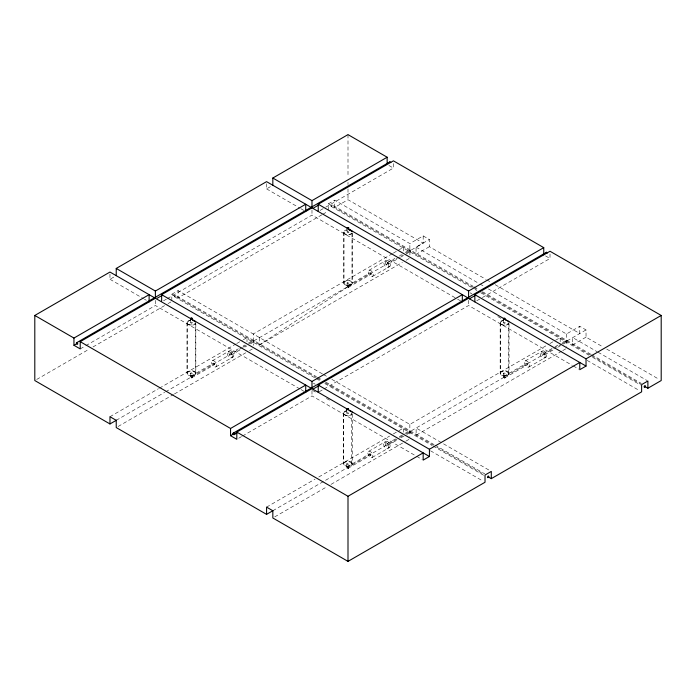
<?xml version="1.0" encoding="UTF-8"?>
<svg xmlns="http://www.w3.org/2000/svg" width="696" height="696" viewBox="0 0 696 696"><rect width="100%" height="100%" fill="white"/><g stroke="black" fill="none" stroke-linecap="round" stroke-linejoin="round"><path stroke-width="0.52" stroke-dasharray="3.48 2.61" d="M259.521 337.603L259.521 344.833L351.132 284.707M109.968 274.12L109.968 279.287L116.232 275.668M266.568 183.709L266.568 188.877L272.832 185.258M171.825 300.402L171.825 294.208L178.089 290.589L322.474 373.952M328.425 209.992L328.425 203.789L334.689 200.178L409.857 243.574L423.168 235.892L429.38 239.476L429.38 246.706L485.773 279.27M80.214 348.905L84.912 346.19M85.852 345.651L155.382 305.509L300.08 389.047M163.525 300.803L166.344 299.176M167.284 298.636L311.982 215.09L456.68 298.636M320.125 210.392L324.823 207.678M325.763 207.138L393.414 168.075L393.414 162.916M36.679 379.468L89.236 349.122M92.986 346.956L167.136 304.143M168.067 303.604L170.885 301.977M321.848 214.82L178.089 297.818L178.089 290.589M322.787 214.281L327.485 211.567M406.133 252.996L423.168 243.121L348 199.726L334.689 207.408L334.689 200.178M109.968 416.713L158.436 388.725M159.375 388.194L235.805 344.059M236.736 343.519L242.33 340.292M243.261 339.752L246.993 337.603L246.993 341.736M392.405 253.649L253.257 333.984L253.257 345.355M393.336 253.109L403.593 247.193L403.593 251.326M212.332 360.754L229.558 350.81M368.932 270.344L386.158 260.4M190.991 376.144L213.663 363.06M230.889 353.107L238.363 348.8M243.035 346.103L244.896 345.025M248.637 342.867L252.979 340.361M347.591 285.734L370.263 272.641M387.489 262.697L394.963 258.381M399.635 255.684L401.496 254.605M405.237 252.457L409.579 249.942M429.38 246.706L416.06 254.388L416.06 247.15L429.38 239.476M116.232 420.332L164.7 392.344M165.639 391.805L242.304 347.548M243 347.139L247.663 344.45M248.594 343.911L402.653 254.962M191.879 377.684L214.551 364.591M231.777 354.647L241.112 349.253M244.853 347.095L246.723 346.016M250.456 343.859L253.866 341.893M348.478 287.265L371.151 274.18M388.377 264.236L399.582 257.764M400.513 257.224L405.185 254.527M406.125 253.988L410.466 251.482M215.882 366.888L233.108 356.944M372.482 276.477L389.708 266.533M118.111 426.483L173.478 394.51M174.418 393.971L245.749 352.785M249.499 350.619L252.317 348.992M259.521 344.833L402.375 262.401M406.133 260.234L409.892 258.059M238.693 438.228L241.512 436.601M242.452 436.061L311.982 395.92L415.712 455.802M319.186 391.761L322.944 389.586M323.884 389.047L468.582 305.509L572.312 365.391M476.725 300.803L481.423 298.088M482.363 297.549L550.014 258.494L550.014 253.327M266.568 507.123L315.036 479.144M318.768 476.986L389.612 436.087M393.336 433.939L397.999 431.242M398.93 430.702L403.593 428.014L403.593 432.146M331.87 379.372L409.857 424.395L549.005 344.059M549.936 343.519L554.599 340.831M555.53 340.292L560.193 337.603L560.193 341.736M488.435 288.944L566.457 333.984L579.768 326.302L586.032 329.921L586.032 337.151L602.945 346.913M368.61 451.356L385.836 441.412M525.21 360.937L542.436 350.993M347.26 466.746L369.941 453.653M387.167 443.709L395.572 438.854M399.304 436.697L403.976 434M404.907 433.46L409.248 430.954M503.861 376.336L526.541 363.242M543.767 353.298L554.042 347.365M554.973 346.825L558.705 344.668M562.446 342.51L565.848 340.544M272.832 510.742L398.669 438.089M399.6 437.549L402.653 435.792M406.125 433.782L560.863 344.45M561.794 343.911L586.032 329.921M348.148 468.277L370.829 455.193M388.055 445.24L396.459 440.394M401.122 437.697L405.794 435M406.734 434.461L410.135 432.494M504.748 377.867L527.429 364.774M544.655 354.829L553.059 349.975M557.722 347.287L562.394 344.59M563.334 344.05L566.735 342.084M372.151 457.49L389.377 447.545M528.751 367.079L545.977 357.135M274.711 516.893L327.268 486.548M331.018 484.381L405.168 441.577M406.099 441.029L408.917 439.411M561.759 351.167L416.121 435.252L416.121 428.014L490.349 470.87M562.699 350.619L566.457 348.452M586.032 337.151L572.721 344.833L572.721 337.603L597.151 351.706M253.257 340.335L253.579 340.518A0.887 0.513 60 0 1 253.579 341.919L253.257 341.727A0.887 0.513 60 0 1 253.257 340.335L253.579 340.518M388.942 165.5L393.414 168.075M545.542 255.91L550.014 258.494M486.713 279.809L490.471 281.984M495.169 284.69L579.768 333.532L579.768 326.302M606.703 349.087L659.321 379.468M416.06 247.15L479.039 283.516M479.979 284.055L483.737 286.23M598.09 352.246L646.949 380.46M332.001 204.833A0.887 0.513 -60 0 1 331.722 206.207A0.887 0.513 -60 0 1 330.948 205.764A0.887 0.513 -60 0 1 332.001 204.833L473.08 286.282M474.019 286.83L478.726 289.545M482.485 291.72L590.652 354.16M591.591 354.708L641.434 383.487M328.425 203.789L472.836 287.17M473.393 287.491L478.1 290.206M481.858 292.372L590.573 355.143M591.513 355.682L640.685 384.079M331.113 206.373L471.253 287.274M475.02 289.449L476.899 290.536M480.658 292.712L588.825 355.151M592.583 357.326L640.555 385.019M470.017 292.772L471.897 293.86M587.128 360.389L639.746 390.769M497.84 316.567L503.391 319.769L503.391 322.874M266.568 188.877L300.124 208.252M301.055 208.783L303.856 210.401M457.62 299.176L462.318 301.89M573.243 365.931L578.837 369.158M323.414 374.491L327.172 376.658M175.401 295.243A0.887 0.513 -60 0 1 175.122 296.618A0.887 0.513 -60 0 1 174.348 296.174A0.887 0.513 -60 0 1 175.401 295.243L316.48 376.701M317.42 377.241L322.126 379.955M325.885 382.13L434.052 444.579M434.991 445.118L484.834 473.898M171.825 294.208L316.21 377.563M317.15 378.111L320.908 380.277M325.293 382.809L433.347 445.196M436.792 447.18L484.085 474.489M174.513 296.783L315.401 378.119M316.341 378.668L320.108 380.842M324.815 383.557L432.164 445.527M433.103 446.075L483.946 475.429M313.391 383.174L315.271 384.253M430.528 450.799L483.146 481.18M312.582 390.43L315.358 392.031M326.45 398.434L330.148 400.574M109.968 279.287L143.524 298.662M144.455 299.202L146.325 300.272M301.02 389.586L304.778 391.761M416.643 456.341L422.237 459.569M566.457 333.984L566.457 346.382M509.028 323.762L509.028 373.317A4.428 2.558 0 0 1 502.382 375.527A4.428 2.558 0 0 1 502.382 371.099A4.428 2.558 0 0 1 509.028 373.317M508.254 373.665L508.254 323.04A3.985 2.305 0 0 1 502.042 324.78L501.259 324.38A3.985 2.305 0 0 1 503.521 320.612M505.157 373.543A0.887 0.513 0 0 1 503.773 373.926A0.887 0.513 0 0 1 503.895 373.039A0.887 0.513 0 0 1 505.157 373.543L505.157 377.737A0.887 0.513 0 0 1 503.773 378.119A0.887 0.513 0 0 1 503.895 377.241A0.887 0.513 0 0 1 505.157 377.737M503.391 373.465L503.391 377.658M500.302 322.709L500.302 373.334M500.172 322.683L500.172 373.317M468.582 300.341L468.582 305.509M423.168 235.892L423.168 243.121M409.892 254.962L409.857 243.574M409.857 424.395L409.857 436.801M352.428 233.351L352.428 282.907M352.428 414.172L352.428 463.727A4.428 2.558 0 0 1 345.781 465.946A4.428 2.558 0 0 1 345.781 461.518A4.428 2.558 0 0 1 352.428 463.727M351.976 233.517L351.976 283.072M351.654 464.075L351.654 413.45A3.985 2.305 0 0 1 345.442 415.19L344.659 414.79A3.985 2.305 0 0 1 346.921 411.023M348.887 282.941A0.887 0.513 0 0 1 347.504 283.324A0.887 0.513 0 0 1 347.617 282.445A0.887 0.513 0 0 1 348.887 282.941L348.887 287.135A0.887 0.513 0 0 1 347.504 287.518A0.887 0.513 0 0 1 347.617 286.639A0.887 0.513 0 0 1 348.887 287.135M348.557 463.954A0.887 0.513 0 0 1 347.173 464.336A0.887 0.513 0 0 1 347.295 463.458A0.887 0.513 0 0 1 348.557 463.954L348.557 468.147A0.887 0.513 0 0 1 347.173 468.53A0.887 0.513 0 0 1 347.295 467.651A0.887 0.513 0 0 1 348.557 468.147M348 134.624L348 176.941M348 182.369L348 184.536M348 188.877L348 199.726M347.113 229.167L347.113 232.273M347.113 282.863L347.113 287.056M346.791 410.179L346.791 413.285M346.791 463.875L346.791 468.069M344.024 232.107L344.024 282.741M343.702 413.12L343.702 463.753M343.572 232.273L343.572 282.907M343.572 413.093L343.572 463.727M311.982 209.931L311.982 215.09M311.982 390.752L311.982 395.92M195.828 323.762L195.828 373.317A4.428 2.558 0 0 1 189.181 375.527A4.428 2.558 0 0 1 189.181 371.099A4.428 2.558 0 0 1 195.828 373.317M195.376 373.482L195.376 322.848A3.985 2.305 0 0 1 189.164 324.588L188.39 324.188A3.985 2.305 0 0 1 190.643 320.421M192.287 373.352A0.887 0.513 0 0 1 190.904 373.735A0.887 0.513 0 0 1 191.017 372.856A0.887 0.513 0 0 1 192.287 373.352L192.287 377.554A0.887 0.513 0 0 1 190.904 377.937A0.887 0.513 0 0 1 191.017 377.049A0.887 0.513 0 0 1 192.287 377.554M190.513 319.577L190.513 322.683M190.513 373.274L190.513 377.476M187.424 322.518L187.424 373.152M186.972 322.683L186.972 373.317M155.382 300.341L155.382 305.509M352.28 413.755A4.428 2.558 0 0 1 344.868 414.903A4.428 2.558 0 0 1 346.852 410.623M195.68 323.344A4.428 2.558 0 0 1 188.268 324.493A4.428 2.558 0 0 1 190.252 320.212M352.28 232.934A4.428 2.558 0 0 1 344.868 234.082A4.428 2.558 0 0 1 346.852 229.802M508.88 323.344A4.428 2.558 0 0 1 501.468 324.493A4.428 2.558 0 0 1 503.452 320.212M351.767 233.021A3.985 2.305 0 0 1 345.764 234.178L344.99 233.778A3.985 2.305 0 0 1 347.243 230.011M188.79 371.577L188.103 372.029A3.985 2.305 0 0 0 188.39 374.822L189.164 375.222A3.985 2.305 0 0 0 194.01 375.057L194.697 374.605A3.985 2.305 0 0 0 194.41 371.812L193.636 371.412A3.985 2.305 0 0 0 188.79 371.577M345.39 281.167L344.703 281.61A3.985 2.305 0 0 0 344.99 284.412L345.764 284.812A3.985 2.305 0 0 0 350.61 284.647L351.297 284.194A3.985 2.305 0 0 0 351.01 281.393L350.236 281.001A3.985 2.305 0 0 0 345.39 281.167M345.068 462.179L344.372 462.623A3.985 2.305 0 0 0 344.659 465.424L345.442 465.824A3.985 2.305 0 0 0 350.288 465.659L350.975 465.206A3.985 2.305 0 0 0 350.688 462.405L349.914 462.013A3.985 2.305 0 0 0 345.068 462.179M501.668 371.76L500.972 372.212A3.985 2.305 0 0 0 501.259 375.014L502.042 375.405A3.985 2.305 0 0 0 506.888 375.24L507.575 374.796A3.985 2.305 0 0 0 507.288 371.995L506.514 371.594A3.985 2.305 0 0 0 501.668 371.76M344.868 284.707A4.428 2.558 0 0 0 352.28 283.568A4.428 2.558 0 0 0 346.852 280.436A4.428 2.558 0 0 0 344.868 284.707M227.261 353.333A3.541 2.045 60 0 0 231.02 358.014A3.541 2.045 60 0 0 231.02 353.002A3.541 2.045 60 0 0 227.261 353.333M190.808 376.553A0.887 0.513 60 0 0 191.748 377.719A0.887 0.513 60 0 0 191.748 376.466A0.887 0.513 60 0 0 190.808 376.553M503.834 323.318A0.887 0.513 0 0 0 505.157 322.874A0.887 0.513 0 0 0 503.834 322.431A0.887 0.513 0 0 0 503.834 323.318M540.139 353.525A3.541 2.045 60 0 0 543.898 358.196A3.541 2.045 60 0 0 543.898 353.185A3.541 2.045 60 0 0 540.139 353.525M543.585 353.699A0.887 0.513 60 0 0 544.524 354.873A0.887 0.513 60 0 0 544.524 353.62A0.887 0.513 60 0 0 543.585 353.699M565.665 340.953A0.887 0.513 60 0 0 566.605 342.119A0.887 0.513 60 0 0 566.605 340.866A0.887 0.513 60 0 0 565.665 340.953M503.678 376.736A0.887 0.513 60 0 0 504.617 377.911A0.887 0.513 60 0 0 504.617 376.658A0.887 0.513 60 0 0 503.678 376.736M541.706 352.62A3.541 2.045 60 0 0 545.464 357.292A3.541 2.045 60 0 0 545.464 352.28A3.541 2.045 60 0 0 541.706 352.62M526.359 363.651A0.887 0.513 60 0 0 527.298 364.817A0.887 0.513 60 0 0 527.298 363.564A0.887 0.513 60 0 0 526.359 363.651M524.48 362.564A3.541 2.045 60 0 0 528.238 367.236A3.541 2.045 60 0 0 528.238 362.225A3.541 2.045 60 0 0 524.48 362.564M347.556 232.716A0.887 0.513 0 0 0 348.887 232.273A0.887 0.513 0 0 0 347.556 231.829A0.887 0.513 0 0 0 347.556 232.716M383.861 262.923A3.541 2.045 60 0 0 387.62 267.595A3.541 2.045 60 0 0 387.62 262.583A3.541 2.045 60 0 0 383.861 262.923M387.307 263.105A0.887 0.513 60 0 0 388.246 264.271A0.887 0.513 60 0 0 388.246 263.018A0.887 0.513 60 0 0 387.307 263.105M409.396 250.351A0.887 0.513 60 0 0 410.335 251.517A0.887 0.513 60 0 0 410.335 250.264A0.887 0.513 60 0 0 409.396 250.351M347.408 286.143A0.887 0.513 60 0 0 348.348 287.309A0.887 0.513 60 0 0 348.348 286.056A0.887 0.513 60 0 0 347.408 286.143M385.427 262.018A3.541 2.045 60 0 0 389.186 266.69A3.541 2.045 60 0 0 389.186 261.679A3.541 2.045 60 0 0 385.427 262.018M370.081 273.05A0.887 0.513 60 0 0 371.02 274.215A0.887 0.513 60 0 0 371.02 272.962A0.887 0.513 60 0 0 370.081 273.05M368.201 271.962A3.541 2.045 60 0 0 371.96 276.643A3.541 2.045 60 0 0 371.96 271.631A3.541 2.045 60 0 0 368.201 271.962M347.234 413.728A0.887 0.513 0 0 0 348.557 413.285A0.887 0.513 0 0 0 347.234 412.841A0.887 0.513 0 0 0 347.234 413.728M383.54 443.935A3.541 2.045 60 0 0 387.298 448.607A3.541 2.045 60 0 0 387.298 443.596A3.541 2.045 60 0 0 383.54 443.935M386.985 444.118A0.887 0.513 60 0 0 387.924 445.283A0.887 0.513 60 0 0 387.924 444.031A0.887 0.513 60 0 0 386.985 444.118M409.065 431.363A0.887 0.513 60 0 0 410.005 432.529A0.887 0.513 60 0 0 410.005 431.276A0.887 0.513 60 0 0 409.065 431.363M347.078 467.155A0.887 0.513 60 0 0 348.017 468.321A0.887 0.513 60 0 0 348.017 467.068A0.887 0.513 60 0 0 347.078 467.155M385.106 443.03A3.541 2.045 60 0 0 388.864 447.702A3.541 2.045 60 0 0 388.864 442.691A3.541 2.045 60 0 0 385.106 443.03M369.759 454.062A0.887 0.513 60 0 0 370.698 455.228A0.887 0.513 60 0 0 370.698 453.975A0.887 0.513 60 0 0 369.759 454.062M367.88 452.974A3.541 2.045 60 0 0 371.638 457.655A3.541 2.045 60 0 0 371.638 452.644A3.541 2.045 60 0 0 367.88 452.974M190.956 323.127A0.887 0.513 0 0 0 192.287 322.683A0.887 0.513 0 0 0 190.956 322.239A0.887 0.513 0 0 0 190.956 323.127M230.707 353.516A0.887 0.513 60 0 0 231.646 354.682A0.887 0.513 60 0 0 231.646 353.429A0.887 0.513 60 0 0 230.707 353.516M228.827 352.428A3.541 2.045 60 0 0 232.586 357.109A3.541 2.045 60 0 0 232.586 352.098A3.541 2.045 60 0 0 228.827 352.428M213.481 363.46A0.887 0.513 60 0 0 214.42 364.626A0.887 0.513 60 0 0 214.42 363.373A0.887 0.513 60 0 0 213.481 363.46M211.601 362.372A3.541 2.045 60 0 0 215.36 367.053A3.541 2.045 60 0 0 215.36 362.042A3.541 2.045 60 0 0 211.601 362.372"/><path stroke-width="1.04" d="M116.536 420.158L109.968 423.951L34.8 380.547L34.8 315.453L109.968 272.049L311.042 388.142M116.232 275.668L116.232 268.439L266.568 181.639L586.032 366.079L586.032 358.849L474.846 294.66L474.846 301.89M272.832 185.258L272.832 178.028L348 134.624L387.15 157.226L387.15 163.429M34.8 315.453L73.95 338.056L149.118 294.66L149.118 301.89M116.232 268.439L155.382 291.041L305.718 204.241L305.718 211.48M272.832 178.028L311.982 200.631L387.15 157.226M76.638 342.71L389.838 161.89M73.95 338.056L73.95 345.286L76.769 343.659M73.95 345.286L80.214 348.905L80.214 341.666L155.382 298.271L155.382 291.041M161.646 300.855L161.646 294.66L311.982 207.86L311.982 200.631M318.246 211.48L318.246 204.241L393.414 160.846L543.75 247.645L543.75 254.875M157.209 298.245L161.916 295.522M313.513 208L318.22 205.285M80.214 341.666L230.55 428.466L305.718 385.071L305.718 392.3M161.646 294.66L311.982 381.452L462.318 294.66L462.318 301.89M318.246 204.241L468.582 291.041L543.75 247.645M233.238 433.121L546.438 252.3M230.55 428.466L230.55 435.696L235.248 432.99M230.55 435.696L236.814 439.315L236.814 432.085L311.982 388.681L429.432 456.498L429.432 449.259L579.768 362.468L579.768 369.698L586.032 366.079M318.246 392.3L318.246 385.071L468.582 298.271L468.582 291.041M474.846 294.66L550.014 251.256L661.2 315.453L661.2 380.547L647.889 388.238L645.07 386.611M234.126 434.661L236.945 433.025M313.13 389.047L318.777 385.784M469.261 298.906L474.907 295.643M109.968 423.951L109.968 416.713L116.232 420.332L116.232 427.561L266.568 514.361L273.137 510.568M236.814 432.085L348 496.274L423.168 452.878L423.168 460.108L429.432 456.498M586.032 358.849L661.2 315.453M266.568 514.361L266.568 507.123L272.832 510.742L272.832 517.972L348 561.376L485.025 482.258L485.025 475.029L491.289 471.41L491.289 478.648L488.47 477.021M491.289 478.648L641.625 391.848L641.625 384.618L647.889 380.999L647.889 388.238M193.636 320.778L194.41 321.178A3.985 2.305 0 0 1 194.984 321.683M318.246 385.071L429.432 449.259M348 496.274L348 561.376M311.982 381.452L311.982 387.655M349.148 410.623A4.428 2.558 0 0 1 352.28 412.432M192.548 320.212A4.428 2.558 0 0 1 195.68 322.022M349.148 229.802A4.428 2.558 0 0 1 352.28 231.611M505.748 320.212A4.428 2.558 0 0 1 508.88 322.022M546.273 252.909A0.887 0.513 60 0 1 547.421 253.022M389.673 162.49A0.887 0.513 60 0 1 390.821 162.603M154.843 298.227A0.887 0.513 -60 0 1 155.826 297.505M503.643 319.151A0.887 0.513 -60 0 1 504.722 318.524M467.816 298.201A0.887 0.513 -60 0 1 468.8 297.784M503.834 319.142A0.887 0.513 0 0 1 503.704 318.307A0.887 0.513 0 0 1 505.105 318.524A0.887 0.513 0 0 1 504.278 319.212M349.305 230.098A3.985 2.305 0 0 1 350.236 230.367L351.01 230.768A3.985 2.305 0 0 1 351.584 231.263M347.365 228.549A0.887 0.513 -60 0 1 348.287 227.81A0.887 0.513 -60 0 1 348.348 228.853M311.443 207.808A0.887 0.513 -60 0 1 312.426 207.095M347.043 409.561A0.887 0.513 -60 0 1 347.896 408.804A0.887 0.513 -60 0 1 348.122 409.666M311.216 388.62A0.887 0.513 -60 0 1 312.104 388.107M346.904 408.856A0.887 0.513 0 0 1 348.244 408.717A0.887 0.513 0 0 1 348.244 409.509A0.887 0.513 0 0 1 346.904 409.37M190.704 319.177A0.887 0.513 -60 0 1 191.618 318.202A0.887 0.513 -60 0 1 191.748 319.273M233.056 433.53A0.887 0.513 60 0 0 233.995 434.695A0.887 0.513 60 0 0 233.995 433.443A0.887 0.513 60 0 0 233.056 433.53M488.322 477.439A0.887 0.513 -60 0 0 488.601 476.073A0.887 0.513 -60 0 0 487.548 477.004A0.887 0.513 -60 0 0 488.322 477.439M644.922 387.028A0.887 0.513 -60 0 0 645.201 385.662A0.887 0.513 -60 0 0 644.148 386.584A0.887 0.513 -60 0 0 644.922 387.028M76.456 343.119A0.887 0.513 60 0 0 77.395 344.285A0.887 0.513 60 0 0 77.395 343.032A0.887 0.513 60 0 0 76.456 343.119M190.774 318.872A0.887 0.513 0 0 0 192.253 318.646A0.887 0.513 0 0 0 191.174 318.02A0.887 0.513 0 0 0 190.774 318.872M347.556 228.54A0.887 0.513 0 0 0 348.887 228.105A0.887 0.513 0 0 0 347.556 227.662A0.887 0.513 0 0 0 347.556 228.54"/></g></svg>
